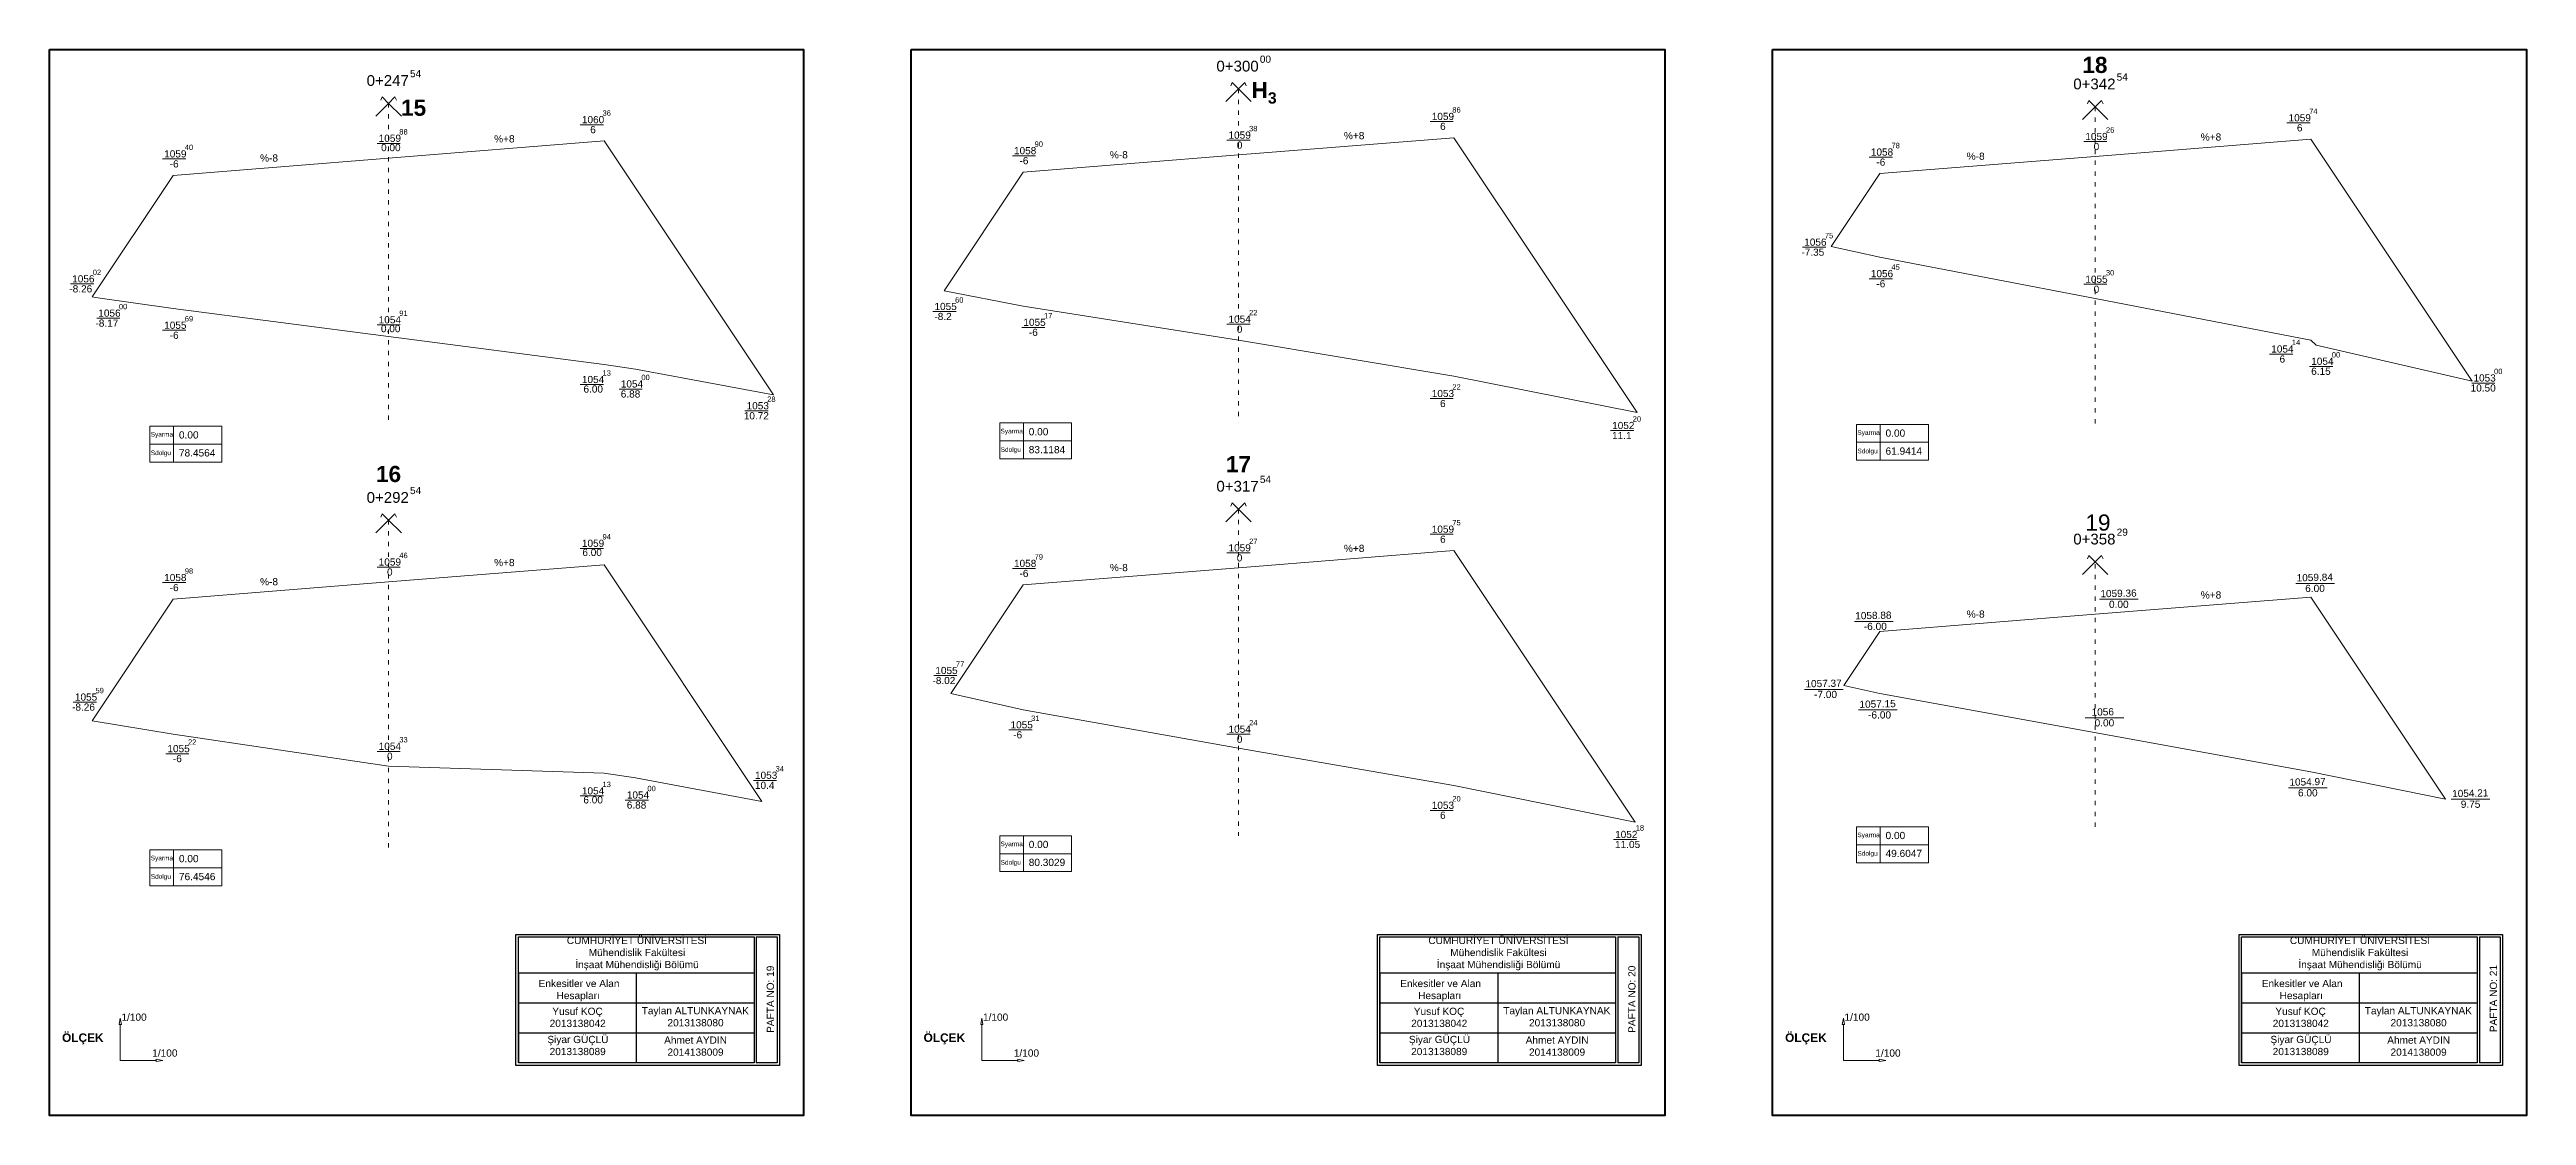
# Model space of a CAD drawing. Header units: millimetres. Extents: x 19067981 to 38137102, y 2652003 to 2652615.
# Drawn here: x 19068637.3 to 19068706.3, y 2652463.7 to 2652493.4 of the extents above; entities that cross this region are included whole.
import ezdxf

# ---------------------------------------------------------------- set-up
doc = ezdxf.new("R2010")
doc.units = ezdxf.units.MM
doc.linetypes.add('ACAD_ISO03W100', pattern=[30, 12, -18])
doc.layers.add('D.K Kesit No', color=93, linetype='Continuous', lineweight=9)
doc.styles.get("Standard").update_dxf_attribs({"font": 'arial.ttf'})

msp = doc.modelspace()

# ---------------------------------------------------------------- linework, layer by layer
at = {"linetype": 'ACAD_ISO03W100', "lineweight": 5, "ltscale": 0.01}
for p, q in [((19068646.722, 2652491.889), (19068646.722, 2652482.893)), ((19068670.395, 2652492.29), (19068670.395, 2652482.984)), ((19068694.265, 2652491.793), (19068694.265, 2652482.944)), ((19068646.722, 2652480.272), (19068646.722, 2652471.089)), ((19068670.395, 2652480.583), (19068670.395, 2652471.483)), ((19068694.265, 2652471.732), (19068694.265, 2652479.112))]:
    msp.add_line(p, q, dxfattribs=at)
at = {"lineweight": 0, "ltscale": 2}
for p, q in [((19068652.061, 2652491.293), (19068652.706, 2652491.293)), ((19068675.735, 2652491.383), (19068676.379, 2652491.383)), ((19068699.604, 2652491.344), (19068700.249, 2652491.344)), ((19068646.4, 2652490.773), (19068647.044, 2652490.773)), ((19068664.097, 2652490.429), (19068664.742, 2652490.429)), ((19068670.073, 2652490.863), (19068670.718, 2652490.863)), ((19068693.942, 2652490.823), (19068694.587, 2652490.823)), ((19068640.424, 2652490.339), (19068641.069, 2652490.339)), ((19068687.967, 2652490.39), (19068688.611, 2652490.39)), ((19068686.111, 2652487.88), (19068686.756, 2652487.88)), ((19068687.967, 2652487.002), (19068688.611, 2652487.002)), ((19068637.861, 2652486.858), (19068638.506, 2652486.858)), ((19068693.942, 2652486.847), (19068694.587, 2652486.847)), ((19068638.589, 2652485.902), (19068639.234, 2652485.902)), ((19068646.4, 2652485.717), (19068647.044, 2652485.717)), ((19068661.882, 2652486.088), (19068662.527, 2652486.088)), ((19068664.359, 2652485.646), (19068665.004, 2652485.646)), ((19068670.073, 2652485.734), (19068670.718, 2652485.734)), ((19068640.424, 2652485.565), (19068641.069, 2652485.565)), ((19068699.121, 2652484.903), (19068699.766, 2652484.903)), ((19068700.235, 2652484.561), (19068700.88, 2652484.561)), ((19068652.061, 2652484.053), (19068652.706, 2652484.053)), ((19068653.144, 2652483.929), (19068653.788, 2652483.929)), ((19068675.735, 2652483.663), (19068676.379, 2652483.663)), ((19068704.754, 2652484.096), (19068705.399, 2652484.096)), ((19068656.649, 2652483.322), (19068657.294, 2652483.322)), ((19068680.76, 2652482.772), (19068681.405, 2652482.772)), ((19068652.061, 2652479.489), (19068652.706, 2652479.489)), ((19068675.735, 2652479.883), (19068676.379, 2652479.883)), ((19068646.4, 2652478.968), (19068647.044, 2652478.968)), ((19068664.097, 2652478.929), (19068664.742, 2652478.929)), ((19068670.073, 2652479.362), (19068670.718, 2652479.362)), ((19068640.424, 2652478.535), (19068641.069, 2652478.535)), ((19068661.907, 2652475.945), (19068662.551, 2652475.945)), ((19068637.937, 2652475.205), (19068638.582, 2652475.205)), ((19068664.001, 2652474.432), (19068664.645, 2652474.432)), ((19068670.073, 2652474.309), (19068670.718, 2652474.309)), ((19068640.514, 2652473.768), (19068641.159, 2652473.768)), ((19068646.4, 2652473.833), (19068647.044, 2652473.833)), ((19068652.061, 2652472.591), (19068652.706, 2652472.591)), ((19068653.312, 2652472.475), (19068653.957, 2652472.475)), ((19068656.882, 2652473.025), (19068657.527, 2652473.025)), ((19068675.735, 2652472.189), (19068676.379, 2652472.189)), ((19068680.843, 2652471.377), (19068681.488, 2652471.377))]:
    msp.add_line(p, q, dxfattribs=at)
at = {"color": 0, "lineweight": 25, "ltscale": 0.2}
for p, q in [((19068650.336, 2652467.666), (19068656.902, 2652467.666)), ((19068650.336, 2652467.666), (19068650.336, 2652467.266)), ((19068650.336, 2652467.666), (19068650.336, 2652465.152)), ((19068653.619, 2652467.666), (19068653.619, 2652465.152)), ((19068674.336, 2652467.666), (19068680.902, 2652467.666)), ((19068674.336, 2652467.666), (19068674.336, 2652467.266)), ((19068674.336, 2652467.666), (19068674.336, 2652465.152)), ((19068677.619, 2652467.666), (19068677.619, 2652465.152)), ((19068698.336, 2652467.666), (19068704.902, 2652467.666)), ((19068698.336, 2652467.666), (19068698.336, 2652467.266)), ((19068698.336, 2652467.666), (19068698.336, 2652465.152)), ((19068701.619, 2652467.666), (19068701.619, 2652465.152)), ((19068650.336, 2652466.828), (19068656.902, 2652466.828)), ((19068674.336, 2652466.828), (19068680.902, 2652466.828)), ((19068698.336, 2652466.828), (19068704.902, 2652466.828)), ((19068650.336, 2652465.99), (19068656.902, 2652465.99)), ((19068674.336, 2652465.99), (19068680.902, 2652465.99)), ((19068698.336, 2652465.99), (19068704.902, 2652465.99))]:
    msp.add_line(p, q, dxfattribs=at)
at = {"color": 0, "lineweight": 40, "ltscale": 0.2}
for points in [[(19068637.275, 2652493.389), (19068658.275, 2652493.389), (19068658.275, 2652463.689), (19068637.275, 2652463.689), (19068637.275, 2652493.389)], [(19068661.275, 2652493.389), (19068682.275, 2652493.389), (19068682.275, 2652463.689), (19068661.275, 2652463.689), (19068661.275, 2652493.389)], [(19068685.275, 2652493.389), (19068706.275, 2652493.389), (19068706.275, 2652463.689), (19068685.275, 2652463.689), (19068685.275, 2652493.389)]]:
    msp.add_lwpolyline(points, dxfattribs=at)
for points in [[(19068650.324, 2652468.734), (19068657.612, 2652468.734), (19068657.612, 2652465.085), (19068650.268, 2652465.085), (19068650.268, 2652468.734), (19068650.324, 2652468.734)], [(19068656.902, 2652465.152), (19068650.336, 2652465.152), (19068650.336, 2652468.666), (19068656.902, 2652468.666)], [(19068656.902, 2652468.666), (19068656.902, 2652465.152)], [(19068656.964, 2652468.666), (19068657.545, 2652468.666), (19068657.545, 2652465.152), (19068656.964, 2652465.152)], [(19068656.964, 2652468.666), (19068656.964, 2652465.152)], [(19068674.324, 2652468.734), (19068681.612, 2652468.734), (19068681.612, 2652465.085), (19068674.268, 2652465.085), (19068674.268, 2652468.734), (19068674.324, 2652468.734)], [(19068680.902, 2652465.152), (19068674.336, 2652465.152), (19068674.336, 2652468.666), (19068680.902, 2652468.666)], [(19068680.902, 2652468.666), (19068680.902, 2652465.152)], [(19068680.964, 2652468.666), (19068681.545, 2652468.666), (19068681.545, 2652465.152), (19068680.964, 2652465.152)], [(19068680.964, 2652468.666), (19068680.964, 2652465.152)], [(19068698.324, 2652468.734), (19068705.612, 2652468.734), (19068705.612, 2652465.085), (19068698.268, 2652465.085), (19068698.268, 2652468.734), (19068698.324, 2652468.734)], [(19068704.902, 2652465.152), (19068698.336, 2652465.152), (19068698.336, 2652468.666), (19068704.902, 2652468.666)], [(19068704.902, 2652468.666), (19068704.902, 2652465.152)], [(19068704.964, 2652468.666), (19068705.545, 2652468.666), (19068705.545, 2652465.152), (19068704.964, 2652465.152)], [(19068704.964, 2652468.666), (19068704.964, 2652465.152)]]:
    msp.add_lwpolyline(points)
at = {"color": 0, "lineweight": 25}
for p in [(19068650.336, 2652466.828), (19068674.336, 2652466.828), (19068698.336, 2652466.828), (19068650.336, 2652465.99), (19068674.336, 2652465.99), (19068698.336, 2652465.99)]:
    msp.add_point(p, dxfattribs=at)
at = {"layer": 'D.K Kesit No', "color": 0, "ltscale": 0.2}
for p, q in [((19068646.722, 2652491.889), (19068646.369, 2652491.535)), ((19068646.545, 2652492.066), (19068646.507, 2652491.973)), ((19068646.722, 2652491.889), (19068646.545, 2652492.066)), ((19068646.722, 2652491.889), (19068646.899, 2652492.066)), ((19068646.722, 2652491.889), (19068647.076, 2652491.535)), ((19068646.899, 2652492.066), (19068646.937, 2652491.973)), ((19068670.395, 2652492.29), (19068670.042, 2652491.937)), ((19068670.219, 2652492.467), (19068670.18, 2652492.375)), ((19068670.395, 2652492.29), (19068670.219, 2652492.467)), ((19068670.395, 2652492.29), (19068670.572, 2652492.467)), ((19068670.395, 2652492.29), (19068670.749, 2652491.937)), ((19068670.572, 2652492.467), (19068670.61, 2652492.375)), ((19068694.265, 2652491.793), (19068693.911, 2652491.439)), ((19068694.088, 2652491.97), (19068694.05, 2652491.877)), ((19068694.265, 2652491.793), (19068694.088, 2652491.97)), ((19068694.265, 2652491.793), (19068694.441, 2652491.97)), ((19068694.265, 2652491.793), (19068694.618, 2652491.439)), ((19068694.441, 2652491.97), (19068694.48, 2652491.877)), ((19068640.072, 2652481.893), (19068640.072, 2652482.893)), ((19068640.072, 2652482.893), (19068642.072, 2652482.893)), ((19068640.732, 2652482.893), (19068640.732, 2652481.893)), ((19068642.072, 2652482.893), (19068642.072, 2652481.893)), ((19068663.745, 2652481.984), (19068663.745, 2652482.984)), ((19068663.745, 2652482.984), (19068665.745, 2652482.984)), ((19068664.405, 2652482.984), (19068664.405, 2652481.984)), ((19068665.745, 2652482.984), (19068665.745, 2652481.984)), ((19068687.614, 2652481.944), (19068687.614, 2652482.944)), ((19068687.614, 2652482.944), (19068689.614, 2652482.944)), ((19068688.274, 2652482.944), (19068688.274, 2652481.944)), ((19068689.614, 2652482.944), (19068689.614, 2652481.944)), ((19068642.072, 2652482.393), (19068640.072, 2652482.393)), ((19068665.745, 2652482.484), (19068663.745, 2652482.484)), ((19068689.614, 2652482.444), (19068687.614, 2652482.444)), ((19068642.072, 2652481.893), (19068640.072, 2652481.893)), ((19068665.745, 2652481.984), (19068663.745, 2652481.984)), ((19068689.614, 2652481.944), (19068687.614, 2652481.944)), ((19068670.219, 2652480.76), (19068670.18, 2652480.668)), ((19068670.395, 2652480.583), (19068670.219, 2652480.76)), ((19068670.395, 2652480.583), (19068670.572, 2652480.76)), ((19068670.572, 2652480.76), (19068670.61, 2652480.668)), ((19068646.722, 2652480.272), (19068646.369, 2652479.919)), ((19068646.545, 2652480.449), (19068646.507, 2652480.357)), ((19068646.722, 2652480.272), (19068646.545, 2652480.449)), ((19068646.722, 2652480.272), (19068646.899, 2652480.449)), ((19068646.722, 2652480.272), (19068647.076, 2652479.919)), ((19068646.899, 2652480.449), (19068646.937, 2652480.357)), ((19068670.395, 2652480.583), (19068670.042, 2652480.23)), ((19068670.395, 2652480.583), (19068670.749, 2652480.23)), ((19068694.265, 2652479.112), (19068693.911, 2652478.759)), ((19068694.088, 2652479.289), (19068694.05, 2652479.197)), ((19068694.265, 2652479.112), (19068694.088, 2652479.289)), ((19068694.265, 2652479.112), (19068694.441, 2652479.289)), ((19068694.265, 2652479.112), (19068694.618, 2652478.759)), ((19068694.441, 2652479.289), (19068694.48, 2652479.197)), ((19068663.745, 2652470.483), (19068663.745, 2652471.483)), ((19068663.745, 2652471.483), (19068665.745, 2652471.483)), ((19068664.405, 2652471.483), (19068664.405, 2652470.483)), ((19068665.745, 2652471.483), (19068665.745, 2652470.483)), ((19068687.614, 2652470.732), (19068687.614, 2652471.732)), ((19068687.614, 2652471.732), (19068689.614, 2652471.732)), ((19068689.614, 2652471.232), (19068687.614, 2652471.232)), ((19068688.274, 2652471.732), (19068688.274, 2652470.732)), ((19068689.614, 2652471.732), (19068689.614, 2652470.732)), ((19068640.072, 2652470.089), (19068640.072, 2652471.089)), ((19068640.072, 2652471.089), (19068642.072, 2652471.089)), ((19068642.072, 2652470.589), (19068640.072, 2652470.589)), ((19068640.732, 2652471.089), (19068640.732, 2652470.089)), ((19068642.072, 2652471.089), (19068642.072, 2652470.089)), ((19068665.745, 2652470.983), (19068663.745, 2652470.983)), ((19068665.745, 2652470.483), (19068663.745, 2652470.483)), ((19068689.614, 2652470.732), (19068687.614, 2652470.732)), ((19068642.072, 2652470.089), (19068640.072, 2652470.089)), ((19068639.217, 2652466.223), (19068639.247, 2652466.403)), ((19068639.247, 2652466.403), (19068639.277, 2652466.223)), ((19068663.217, 2652466.223), (19068663.247, 2652466.403)), ((19068663.247, 2652466.403), (19068663.277, 2652466.223)), ((19068687.217, 2652466.223), (19068687.247, 2652466.403)), ((19068687.247, 2652466.403), (19068687.277, 2652466.223)), ((19068639.277, 2652466.223), (19068639.217, 2652466.223)), ((19068639.247, 2652465.223), (19068639.247, 2652466.223)), ((19068663.277, 2652466.223), (19068663.217, 2652466.223)), ((19068663.247, 2652465.223), (19068663.247, 2652466.223)), ((19068687.277, 2652466.223), (19068687.217, 2652466.223)), ((19068687.247, 2652465.223), (19068687.247, 2652466.223)), ((19068639.247, 2652465.223), (19068640.247, 2652465.223)), ((19068640.247, 2652465.253), (19068640.427, 2652465.223)), ((19068640.247, 2652465.193), (19068640.247, 2652465.253)), ((19068640.427, 2652465.223), (19068640.247, 2652465.193)), ((19068663.247, 2652465.223), (19068664.247, 2652465.223)), ((19068664.247, 2652465.253), (19068664.427, 2652465.223)), ((19068664.247, 2652465.193), (19068664.247, 2652465.253)), ((19068664.427, 2652465.223), (19068664.247, 2652465.193)), ((19068687.247, 2652465.223), (19068688.247, 2652465.223)), ((19068688.247, 2652465.253), (19068688.427, 2652465.223)), ((19068688.247, 2652465.193), (19068688.247, 2652465.253)), ((19068688.427, 2652465.223), (19068688.247, 2652465.193))]:
    msp.add_line(p, q, dxfattribs=at)
at = {"layer": 'D.K Kesit No', "lineweight": 0, "ltscale": 0.2}
for p, q in [((19068652.722, 2652490.84), (19068646.722, 2652490.36)), ((19068664.395, 2652489.97), (19068670.395, 2652490.45)), ((19068676.395, 2652490.93), (19068670.395, 2652490.45)), ((19068688.265, 2652489.931), (19068694.265, 2652490.411)), ((19068700.265, 2652490.891), (19068694.265, 2652490.411)), ((19068640.722, 2652489.88), (19068646.722, 2652490.36)), ((19068676.395, 2652479.43), (19068670.395, 2652478.95)), ((19068652.722, 2652479.035), (19068646.722, 2652478.555)), ((19068664.395, 2652478.47), (19068670.395, 2652478.95)), ((19068640.722, 2652478.075), (19068646.722, 2652478.555)), ((19068700.265, 2652478.132), (19068694.265, 2652477.652)), ((19068688.265, 2652477.172), (19068694.265, 2652477.652))]:
    msp.add_line(p, q, dxfattribs=at)
at = {"layer": 'D.K Kesit No', "color": 1, "lineweight": 0, "ltscale": 0.2}
for p, q in [((19068657.439, 2652483.765), (19068652.722, 2652490.84)), ((19068681.498, 2652483.276), (19068676.395, 2652490.93)), ((19068704.759, 2652484.149), (19068700.265, 2652490.891)), ((19068638.466, 2652486.496), (19068640.722, 2652489.88)), ((19068662.193, 2652486.666), (19068664.395, 2652489.97)), ((19068686.911, 2652487.901), (19068688.265, 2652489.931)), ((19068686.911, 2652487.901), (19068688.265, 2652487.601)), ((19068688.265, 2652487.601), (19068694.265, 2652486.451)), ((19068638.466, 2652486.496), (19068638.552, 2652486.48)), ((19068638.552, 2652486.48), (19068640.722, 2652486.17)), ((19068662.193, 2652486.666), (19068664.395, 2652486.24)), ((19068700.265, 2652485.291), (19068694.265, 2652486.451)), ((19068640.722, 2652486.17), (19068646.722, 2652485.39)), ((19068664.395, 2652486.24), (19068670.395, 2652485.29)), ((19068652.722, 2652484.61), (19068646.722, 2652485.39)), ((19068676.395, 2652484.29), (19068670.395, 2652485.29)), ((19068700.415, 2652485.151), (19068700.265, 2652485.291)), ((19068704.759, 2652484.149), (19068700.415, 2652485.151)), ((19068653.602, 2652484.48), (19068652.722, 2652484.61)), ((19068657.439, 2652483.765), (19068653.602, 2652484.48)), ((19068681.498, 2652483.276), (19068676.395, 2652484.29)), ((19068681.442, 2652471.86), (19068676.395, 2652479.43)), ((19068657.119, 2652472.44), (19068652.722, 2652479.035)), ((19068638.461, 2652474.684), (19068640.722, 2652478.075)), ((19068662.38, 2652475.447), (19068664.395, 2652478.47)), ((19068704.017, 2652472.504), (19068700.265, 2652478.132)), ((19068687.261, 2652475.667), (19068688.265, 2652477.172)), ((19068662.38, 2652475.447), (19068664.395, 2652474.99)), ((19068687.261, 2652475.667), (19068688.265, 2652475.442)), ((19068688.265, 2652475.442), (19068700.265, 2652473.262)), ((19068638.461, 2652474.684), (19068640.722, 2652474.315)), ((19068664.395, 2652474.99), (19068670.395, 2652473.92)), ((19068640.722, 2652474.315), (19068646.722, 2652473.425)), ((19068676.395, 2652472.88), (19068670.395, 2652473.92)), ((19068652.722, 2652473.225), (19068646.722, 2652473.425)), ((19068653.602, 2652473.095), (19068652.722, 2652473.225)), ((19068700.265, 2652473.262), (19068704.017, 2652472.504)), ((19068657.119, 2652472.44), (19068653.602, 2652473.095)), ((19068681.442, 2652471.86), (19068676.395, 2652472.88))]:
    msp.add_line(p, q, dxfattribs=at)
at = {"layer": 'D.K Kesit No', "color": 0, "linetype": 'ACAD_ISO03W100', "lineweight": 15, "ltscale": 0.2}
for p, q in [((19068694.382, 2652478.07), (19068695.459, 2652478.07)), ((19068699.848, 2652478.514), (19068700.926, 2652478.514)), ((19068687.552, 2652477.456), (19068688.63, 2652477.456)), ((19068686.166, 2652475.561), (19068687.243, 2652475.561)), ((19068687.67, 2652474.989), (19068688.748, 2652474.989)), ((19068693.982, 2652474.768), (19068695.059, 2652474.768)), ((19068699.648, 2652472.819), (19068700.725, 2652472.819)), ((19068704.181, 2652472.501), (19068705.258, 2652472.501))]:
    msp.add_line(p, q, dxfattribs=at)

# ---------------------------------------------------------------- texts
at = {"color": 7, "lineweight": 20, "attachment_point": 5}
for s, insert, char_height, width in [('00', (19068671.147, 2652493.118), 0.2, 16.65294), ('0+247', (19068646.697, 2652492.523), 0.3, 16.65294), ('54', (19068647.473, 2652492.716), 0.2, 16.65294), ('0+300', (19068670.37, 2652492.924), 0.3, 16.65294), ('0+342', (19068694.239, 2652492.427), 0.3, 16.65294), ('54', (19068695.016, 2652492.62), 0.2, 16.65294), ('54', (19068671.147, 2652481.411), 0.2, 16.65294), ('0+292', (19068646.697, 2652480.906), 0.3, 16.65294), ('54', (19068647.473, 2652481.1), 0.2, 16.65294), ('0+317', (19068670.37, 2652481.218), 0.3, 16.65294), ('19', (19068694.339, 2652480.206), 0.45, 16.65294), ('0+358', (19068694.239, 2652479.746), 0.3, 16.65294), ('29', (19068695.016, 2652479.94), 0.2, 16.65294), ('{\\fArial|b1|i0|c162|p34;ÖLÇEK}', (19068638.202, 2652465.821), 0.23657, 13.13195), ('{\\fArial|b1|i0|c162|p34;ÖLÇEK}', (19068662.202, 2652465.821), 0.23657, 13.13195), ('{\\fArial|b1|i0|c162|p34;ÖLÇEK}', (19068686.202, 2652465.821), 0.23657, 13.13195)]:
    msp.add_mtext(s, dxfattribs=dict(at, insert=insert, char_height=char_height, width=width))
at = {"color": 7, "lineweight": 20, "char_height": 0.45, "attachment_point": 5}
for s, insert in [('\\A1;{\\fArial|b1|i0|c162|p34; 18}', (19068694.167, 2652492.957)), ('\\A1;{\\fArial|b1|i0|c162|p34; H\\H0.7x;\\S^ 3;}', (19068671.023, 2652492.183)), ('\\A1;{\\fArial|b1|i0|c162|p34; 15}', (19068647.33, 2652491.764)), ('\\A1;{\\fArial|b1|i0|c162|p34; 16}', (19068646.632, 2652481.559)), ('\\A1;{\\fArial|b1|i0|c162|p34; 17}', (19068670.309, 2652481.836))]:
    msp.add_mtext_dynamic_manual_height_columns(s, width=2.29568, gutter_width=0.91, heights=[0], dxfattribs=dict(at, insert=insert))
at = {"color": 1, "lineweight": 0}
for s, insert, char_height, width, attachment_point in [('{\\C5;88}', (19068647.019, 2652491.171), 0.15, 4.707345624410664e-14, 1), ('{\\C5;1060}', (19068652.106, 2652491.535), 0.2, 0.87201, 1), ('{\\C5;    6}', (19068652.027, 2652491.054), 0.2, 0.96851, 7), ('{\\C5;36}', (19068652.68, 2652491.692), 0.15, 4.707345624410664e-14, 1), ('{\\C5;1059}', (19068670.118, 2652491.105), 0.2, 0.87201, 1), ('{\\C5;38}', (19068670.692, 2652491.261), 0.15, 4.707345624410664e-14, 1), ('{\\C5;1059}', (19068675.78, 2652491.625), 0.2, 0.87201, 1), ('{\\C5;    6}', (19068675.701, 2652491.144), 0.2, 0.96851, 7), ('{\\C5;86}', (19068676.353, 2652491.782), 0.15, 4.707345624410664e-14, 1), ('{\\C5;26}', (19068694.561, 2652491.222), 0.15, 4.707345624410664e-14, 1), ('{\\C5;1059}', (19068699.649, 2652491.586), 0.2, 0.87201, 1), ('{\\C5;    6}', (19068699.57, 2652491.104), 0.2, 0.96851, 7), ('{\\C5;74}', (19068700.223, 2652491.743), 0.15, 4.707345624410664e-14, 1), ('{\\C5;1059}', (19068640.469, 2652490.581), 0.2, 0.87201, 1), ('{\\C5;40}', (19068641.043, 2652490.738), 0.15, 4.707345624410664e-14, 1), ('{\\C5;1059}', (19068646.445, 2652491.015), 0.2, 0.87201, 1), ('{\\C5;    0.00}', (19068646.201, 2652490.553), 0.2, 0.96851, 7), ('{\\C5;1058}', (19068664.142, 2652490.671), 0.2, 0.87201, 1), ('{\\C5;90}', (19068664.716, 2652490.828), 0.15, 4.707345624410664e-14, 1), ('{\\C5;    0}', (19068670.039, 2652490.623), 0.2, 0.96851, 7), ('{\\C5;1058}', (19068688.012, 2652490.632), 0.2, 0.87201, 1), ('{\\C5;78}', (19068688.586, 2652490.789), 0.15, 4.707345624410664e-14, 1), ('{\\C5;1059}', (19068693.987, 2652491.065), 0.2, 0.87201, 1), ('{\\C5;    0}', (19068693.908, 2652490.584), 0.2, 0.96851, 7), ('{\\C5;   -6}', (19068640.39, 2652490.1), 0.2, 0.96851, 7), ('{\\C5;   -6}', (19068664.063, 2652490.19), 0.2, 0.96851, 7), ('{\\C5;   -6}', (19068687.933, 2652490.15), 0.2, 0.96851, 7), ('{\\C5;-7.35}', (19068686.077, 2652487.64), 0.2, 0.96851, 7), ('{\\C5;1056}', (19068686.156, 2652488.122), 0.2, 0.87201, 1), ('{\\C5;75}', (19068686.73, 2652488.279), 0.15, 4.707345624410664e-14, 1), ('{\\C5;1056}', (19068637.906, 2652487.1), 0.2, 0.87201, 1), ('{\\C5;02}', (19068638.48, 2652487.256), 0.15, 4.707345624410664e-14, 1), ('{\\C5;1056}', (19068688.012, 2652487.244), 0.2, 0.87201, 1), ('{\\C5;   -6}', (19068687.933, 2652486.762), 0.2, 0.96851, 7), ('{\\C5;45}', (19068688.586, 2652487.401), 0.15, 4.707345624410664e-14, 1), ('{\\C5;1055}', (19068693.987, 2652487.089), 0.2, 0.87201, 1), ('{\\C5;30}', (19068694.561, 2652487.245), 0.15, 4.707345624410664e-14, 1), ('{\\C5;-8.26}', (19068637.827, 2652486.618), 0.2, 0.96851, 7), ('{\\C5;00}', (19068639.208, 2652486.301), 0.15, 4.707345624410664e-14, 1), ('{\\C5;1055}', (19068661.927, 2652486.33), 0.2, 0.87201, 1), ('{\\C5;60}', (19068662.501, 2652486.486), 0.15, 4.707345624410664e-14, 1), ('{\\C5;    0}', (19068693.908, 2652486.607), 0.2, 0.96851, 7), ('{\\C5;-8.17}', (19068638.555, 2652485.663), 0.2, 0.96851, 7), ('{\\C5;1056}', (19068638.634, 2652486.145), 0.2, 0.87201, 1), ('{\\C5;1055}', (19068640.469, 2652485.807), 0.2, 0.87201, 1), ('{\\C5;69}', (19068641.043, 2652485.963), 0.15, 4.707345624410664e-14, 1), ('{\\C5;1054}', (19068646.445, 2652485.959), 0.2, 0.87201, 1), ('{\\C5;    0.00}', (19068646.196, 2652485.51), 0.2, 0.96851, 7), ('{\\C5;91}', (19068647.019, 2652486.115), 0.15, 4.707345624410664e-14, 1), ('{\\C5; -8.2}', (19068661.848, 2652485.848), 0.2, 0.96851, 7), ('{\\C5;1055}', (19068664.404, 2652485.888), 0.2, 0.87201, 1), ('{\\C5;   -6}', (19068664.325, 2652485.406), 0.2, 0.96851, 7), ('{\\C5;17}', (19068664.978, 2652486.045), 0.15, 4.707345624410664e-14, 1), ('{\\C5;1054}', (19068670.118, 2652485.976), 0.2, 0.87201, 1), ('{\\C5;    0}', (19068670.039, 2652485.494), 0.2, 0.96851, 7), ('{\\C5;22}', (19068670.692, 2652486.133), 0.15, 4.707345624410664e-14, 1), ('{\\C5;   -6}', (19068640.39, 2652485.325), 0.2, 0.96851, 7), ('{\\C5;1054}', (19068699.166, 2652485.145), 0.2, 0.87201, 1), ('{\\C5;14}', (19068699.74, 2652485.302), 0.15, 4.707345624410664e-14, 1), ('{\\C5;00}', (19068700.854, 2652484.959), 0.15, 4.707345624410664e-14, 1), ('{\\C5;1054}', (19068652.106, 2652484.295), 0.2, 0.87201, 1), ('{\\C5;13}', (19068652.68, 2652484.452), 0.15, 4.707345624410664e-14, 1), ('{\\C5;00}', (19068653.763, 2652484.328), 0.15, 4.707345624410664e-14, 1), ('{\\C5;    6}', (19068699.087, 2652484.663), 0.2, 0.96851, 7), ('{\\C5; 6.15}', (19068700.201, 2652484.321), 0.2, 0.96851, 7), ('{\\C5;1054}', (19068700.28, 2652484.803), 0.2, 0.87201, 1), ('{\\C5;1053}', (19068704.799, 2652484.338), 0.2, 0.87201, 1), ('{\\C5;00}', (19068705.373, 2652484.495), 0.15, 4.707345624410664e-14, 1), ('{\\C5;    6.00}', (19068651.839, 2652483.827), 0.2, 0.96851, 7), ('{\\C5; 6.88}', (19068653.11, 2652483.689), 0.2, 0.96851, 7), ('{\\C5;1054}', (19068653.189, 2652484.171), 0.2, 0.87201, 1), ('{\\C5;1053}', (19068656.694, 2652483.564), 0.2, 0.87201, 1), ('{\\C5;28}', (19068657.268, 2652483.721), 0.15, 4.707345624410664e-14, 1), ('{\\C5;1053}', (19068675.78, 2652483.905), 0.2, 0.87201, 1), ('{\\C5;    6}', (19068675.701, 2652483.423), 0.2, 0.96851, 7), ('{\\C5;22}', (19068676.353, 2652484.062), 0.15, 4.707345624410664e-14, 1), ('{\\C5;10.50}', (19068704.72, 2652483.856), 0.2, 0.96851, 7), ('{\\C5;10.72}', (19068656.615, 2652483.082), 0.2, 0.96851, 7), ('{\\C5;1052}', (19068680.805, 2652483.014), 0.2, 0.87201, 1), ('{\\C5;20}', (19068681.379, 2652483.171), 0.15, 4.707345624410664e-14, 1), ('{\\C5; 11.1}', (19068680.726, 2652482.533), 0.2, 0.96851, 7), ('{\\C5;1059}', (19068675.78, 2652480.125), 0.2, 0.87201, 1), ('{\\C5;75}', (19068676.353, 2652480.281), 0.15, 4.707345624410664e-14, 1), ('{\\C5;1059}', (19068652.106, 2652479.731), 0.2, 0.87201, 1), ('{\\C5;    6.00}', (19068651.808, 2652479.275), 0.2, 0.96851, 7), ('{\\C5;94}', (19068652.68, 2652479.887), 0.15, 4.707345624410664e-14, 1), ('{\\C5;1059}', (19068670.118, 2652479.604), 0.2, 0.87201, 1), ('{\\C5;27}', (19068670.692, 2652479.761), 0.15, 4.707345624410664e-14, 1), ('{\\C5;    6}', (19068675.701, 2652479.643), 0.2, 0.96851, 7), ('{\\C5;1058}', (19068640.469, 2652478.777), 0.2, 0.87201, 1), ('{\\C5;98}', (19068641.043, 2652478.933), 0.15, 4.707345624410664e-14, 1), ('{\\C5;1059}', (19068646.445, 2652479.21), 0.2, 0.87201, 1), ('{\\C5;    0}', (19068646.366, 2652478.728), 0.2, 0.96851, 7), ('{\\C5;46}', (19068647.019, 2652479.367), 0.15, 4.707345624410664e-14, 1), ('{\\C5;1058}', (19068664.142, 2652479.171), 0.2, 0.87201, 1), ('{\\C5;   -6}', (19068664.063, 2652478.689), 0.2, 0.96851, 7), ('{\\C5;79}', (19068664.716, 2652479.327), 0.15, 4.707345624410664e-14, 1), ('{\\C5;    0}', (19068670.039, 2652479.122), 0.2, 0.96851, 7), ('{\\C5;   -6}', (19068640.39, 2652478.295), 0.2, 0.96851, 7), ('{\\C5;1055}', (19068661.951, 2652476.187), 0.2, 0.87201, 1), ('{\\C5;77}', (19068662.525, 2652476.343), 0.15, 4.707345624410664e-14, 1), ('{\\C5;1055}', (19068637.982, 2652475.447), 0.2, 0.87201, 1), ('{\\C5;59}', (19068638.556, 2652475.603), 0.15, 4.707345624410664e-14, 1), ('{\\C5;-8.02}', (19068661.872, 2652475.705), 0.2, 0.96851, 7), ('{\\C5;-8.26}', (19068637.903, 2652474.965), 0.2, 0.96851, 7), ('{\\C5;1055}', (19068664.046, 2652474.674), 0.2, 0.87201, 1), ('{\\C5;31}', (19068664.62, 2652474.83), 0.15, 4.707345624410664e-14, 1), ('{\\C5;1054}', (19068670.118, 2652474.551), 0.2, 0.87201, 1), ('{\\C5;24}', (19068670.692, 2652474.707), 0.15, 4.707345624410664e-14, 1), ('{\\C5;1055}', (19068640.559, 2652474.01), 0.2, 0.87201, 1), ('{\\C5;22}', (19068641.133, 2652474.167), 0.15, 4.707345624410664e-14, 1), ('{\\C5;1054}', (19068646.445, 2652474.075), 0.2, 0.87201, 1), ('{\\C5;33}', (19068647.019, 2652474.232), 0.15, 4.707345624410664e-14, 1), ('{\\C5;  -6}', (19068663.967, 2652474.192), 0.2, 0.96851, 7), ('{\\C5;    0}', (19068670.039, 2652474.069), 0.2, 0.96851, 7), ('{\\C5;   -6}', (19068640.48, 2652473.529), 0.2, 0.96851, 7), ('{\\C5;    0}', (19068646.366, 2652473.594), 0.2, 0.96851, 7), ('{\\C5;1053}', (19068656.927, 2652473.267), 0.2, 0.87201, 1), ('{\\C5;34}', (19068657.501, 2652473.423), 0.15, 4.707345624410664e-14, 1), ('{\\C5;1054}', (19068652.106, 2652472.833), 0.2, 0.87201, 1), ('{\\C5;    6.00}', (19068651.836, 2652472.379), 0.2, 0.96851, 7), ('{\\C5;13}', (19068652.68, 2652472.989), 0.15, 4.707345624410664e-14, 1), ('{\\C5;1054}', (19068653.357, 2652472.718), 0.2, 0.87201, 1), ('{\\C5;00}', (19068653.931, 2652472.874), 0.15, 4.707345624410664e-14, 1), ('{\\C5; 10.4}', (19068656.848, 2652472.785), 0.2, 0.96851, 7), ('{\\C5;20}', (19068676.353, 2652472.588), 0.15, 4.707345624410664e-14, 1), ('{\\C5; 6.88}', (19068653.278, 2652472.236), 0.2, 0.96851, 7), ('{\\C5;1053}', (19068675.78, 2652472.431), 0.2, 0.87201, 1), ('{\\C5;    6}', (19068675.701, 2652471.95), 0.2, 0.96851, 7), ('{\\C5; 11.05}', (19068680.809, 2652471.137), 0.2, 0.96851, 7), ('{\\C5;1052}', (19068680.888, 2652471.619), 0.2, 0.87201, 1), ('{\\C5;18}', (19068681.462, 2652471.776), 0.15, 4.707345624410664e-14, 1)]:
    msp.add_mtext(s, dxfattribs=dict(at, insert=insert, char_height=char_height, width=width, attachment_point=attachment_point))
at = {"color": 1, "lineweight": 5, "char_height": 0.2, "width": 0.87201, "attachment_point": 1, "rotation": 1.14576}
for s, insert in [('{\\C0;1059.84}', (19068699.871, 2652478.77)), ('{\\C0;1059.36}', (19068694.404, 2652478.326)), ('{\\C0;1058.88}', (19068687.575, 2652477.711)), ('{\\C0;1057.37}', (19068686.188, 2652475.816)), ('{\\C0;1057.15}', (19068687.693, 2652475.245)), ('{\\C0;  1056}', (19068694.004, 2652475.024)), ('{\\C0;1054.97}', (19068699.67, 2652473.075)), ('{\\C0;1054.21}', (19068704.203, 2652472.757))]:
    msp.add_mtext(s, dxfattribs=dict(at, insert=insert))
at = {"color": 0, "lineweight": 25, "ltscale": 0.2, "char_height": 0.20127, "attachment_point": 1}
for s, width, insert in [('\\pi1.3491;CUMHURİYET ÜNİVERSİTESİ\\P\\pi1.9593;Mühendislik Fakültesi\\P\\pi1.5862;İnşaat Mühendisliği Bölümü', 6.56651, (19068650.336, 2652468.666)), ('\\pi1.3491;CUMHURİYET ÜNİVERSİTESİ\\P\\pi1.9593;Mühendislik Fakültesi\\P\\pi1.5862;İnşaat Mühendisliği Bölümü', 6.56651, (19068674.336, 2652468.666)), ('\\pi1.3491;CUMHURİYET ÜNİVERSİTESİ\\P\\pi1.9593;Mühendislik Fakültesi\\P\\pi1.5862;İnşaat Mühendisliği Bölümü', 6.56651, (19068698.336, 2652468.666)), ('\\pi0.48699; Enkesitler ve Alan \\P\\pi1.0643;Hesapları', 3.28325, (19068650.336, 2652467.467)), ('\\pi0.48699; Enkesitler ve Alan \\P\\pi1.0643;Hesapları', 3.28325, (19068674.336, 2652467.467)), ('\\pi0.48699; Enkesitler ve Alan \\P\\pi1.0643;Hesapları', 3.28325, (19068698.336, 2652467.467)), ('\\pi0.94438;Yusuf KOÇ\\P\\pi0.87127;2013138042', 3.28325, (19068650.336, 2652466.691)), ('\\pi0.15289;Taylan ALTUNKAYNAK\\P\\pi0.87059;2013138080', 3.28325, (19068653.619, 2652466.709)), ('\\pi0.94438;Yusuf KOÇ\\P\\pi0.87127;2013138042', 3.28325, (19068674.336, 2652466.691)), ('\\pi0.15289;Taylan ALTUNKAYNAK\\P\\pi0.87059;2013138080', 3.28325, (19068677.619, 2652466.709)), ('\\pi0.94438;Yusuf KOÇ\\P\\pi0.87127;2013138042', 3.28325, (19068698.336, 2652466.691)), ('\\pi0.15289;Taylan ALTUNKAYNAK\\P\\pi0.87059;2013138080', 3.28325, (19068701.619, 2652466.709)), ('\\pi0.80778;Şiyar GÜÇLÜ\\P\\pi0.87004;2013138089', 3.28325, (19068650.336, 2652465.907)), ('\\pi0.77812;Ahmet AYDIN\\P\\pi0.87004;2014138009', 3.28325, (19068653.619, 2652465.89)), ('\\pi0.80778;Şiyar GÜÇLÜ\\P\\pi0.87004;2013138089', 3.28325, (19068674.336, 2652465.907)), ('\\pi0.77812;Ahmet AYDIN\\P\\pi0.87004;2014138009', 3.28325, (19068677.619, 2652465.89)), ('\\pi0.80778;Şiyar GÜÇLÜ\\P\\pi0.87004;2013138089', 3.28325, (19068698.336, 2652465.907)), ('\\pi0.77812;Ahmet AYDIN\\P\\pi0.87004;2014138009', 3.28325, (19068701.619, 2652465.89))]:
    msp.add_mtext_dynamic_manual_height_columns(s, width=width, gutter_width=1.006, heights=[0], dxfattribs=dict(at, insert=insert))
at = {"color": 0, "lineweight": 25, "ltscale": 0.2, "char_height": 0.20127, "attachment_point": 1, "rotation": 90}
for s, insert in [('\\pi0.83642;PAFTA NO: 19', (19068657.254, 2652465.152)), ('\\pi0.83697;PAFTA NO: 20', (19068681.254, 2652465.152)), ('\\pi0.85605;PAFTA NO: 21', (19068705.254, 2652465.152))]:
    msp.add_mtext_dynamic_manual_height_columns(s, width=3.5138, gutter_width=1.006, heights=[0], dxfattribs=dict(at, insert=insert))
at = {"layer": 'D.K Kesit No', "color": 0, "linetype": 'ACAD_ISO03W100', "ltscale": 0.2, "char_height": 0.2013, "width": 0.58936, "attachment_point": 1}
for s, insert in [('%-8', (19068643.14, 2652490.467)), ('%+8', (19068649.66, 2652491.001)), ('%-8', (19068666.813, 2652490.557)), ('%+8', (19068673.333, 2652491.091)), ('%-8', (19068690.682, 2652490.517)), ('%+8', (19068697.202, 2652491.052)), ('%+8', (19068673.333, 2652479.59)), ('%+8', (19068649.66, 2652479.196)), ('%-8', (19068666.813, 2652479.056)), ('%-8', (19068643.14, 2652478.662)), ('%+8', (19068697.202, 2652478.293)), ('%-8', (19068690.682, 2652477.759)), ('1/100', (19068639.278, 2652466.529)), ('1/100', (19068663.278, 2652466.529)), ('1/100', (19068687.278, 2652466.529)), ('1/100', (19068640.137, 2652465.529)), ('1/100', (19068664.137, 2652465.529)), ('1/100', (19068688.137, 2652465.529))]:
    msp.add_mtext(s, dxfattribs=dict(at, insert=insert))
at = {"layer": 'D.K Kesit No', "color": 0, "lineweight": 0, "ltscale": 0.2, "char_height": 0.1296, "attachment_point": 1}
for s, insert in [('Syarma ', (19068663.767, 2652482.822)), ('Syarma ', (19068640.094, 2652482.732)), ('Sdolgu ', (19068640.096, 2652482.217)), ('Sdolgu ', (19068663.77, 2652482.307)), ('Syarma ', (19068687.636, 2652482.782)), ('Sdolgu ', (19068687.639, 2652482.268)), ('Syarma ', (19068663.767, 2652471.321)), ('Syarma ', (19068687.636, 2652471.57)), ('Syarma ', (19068640.094, 2652470.927)), ('Sdolgu ', (19068640.096, 2652470.412)), ('Sdolgu ', (19068663.77, 2652470.806)), ('Sdolgu ', (19068687.639, 2652471.056))]:
    msp.add_mtext_dynamic_manual_height_columns(s, width=2.66636, gutter_width=1.006, heights=[0], dxfattribs=dict(at, insert=insert))
at = {"layer": 'D.K Kesit No', "color": 1, "lineweight": 0, "ltscale": 0.2, "attachment_point": 1}
for s, insert, char_height in [('{\\C0;0.00}', (19068664.553, 2652482.841), 0.2013), ('{\\C0;0.00}', (19068640.88, 2652482.751), 0.2013), ('{\\C0;78.4564}', (19068640.88, 2652482.251), 0.20127), ('{\\C0;83.1184}', (19068664.553, 2652482.341), 0.20127), ('{\\C0;0.00}', (19068688.422, 2652482.802), 0.2013), ('{\\C0;61.9414}', (19068688.422, 2652482.302), 0.20127), ('{\\C0;0.00}', (19068664.553, 2652471.341), 0.2013), ('{\\C0;49.6047}', (19068688.422, 2652471.09), 0.20127), ('{\\C0;0.00}', (19068688.422, 2652471.59), 0.2013), ('{\\C0;0.00}', (19068640.88, 2652470.946), 0.2013), ('{\\C0;76.4546}', (19068640.88, 2652470.446), 0.20127), ('{\\C0;80.3029}', (19068664.553, 2652470.841), 0.20127)]:
    msp.add_mtext_dynamic_manual_height_columns(s, width=1.34, gutter_width=1.006, heights=[0], dxfattribs=dict(at, insert=insert, char_height=char_height))
at = {"layer": 'D.K Kesit No', "color": 0, "linetype": 'ACAD_ISO03W100', "ltscale": 0.2, "char_height": 0.2013, "attachment_point": 1}
for s, insert in [('0.00', (19068694.646, 2652478.031)), ('6.00', (19068700.112, 2652478.475)), ('-6.00', (19068687.816, 2652477.416)), ('-7.00', (19068686.429, 2652475.521)), ('-6.00', (19068687.934, 2652474.95)), ('0.00', (19068694.245, 2652474.729)), ('6.00', (19068699.911, 2652472.78)), ('9.75', (19068704.445, 2652472.462))]:
    msp.add_mtext_dynamic_manual_height_columns(s, width=0.48464, gutter_width=1.006, heights=[0], dxfattribs=dict(at, insert=insert))

doc.saveas('drawing.dxf')
